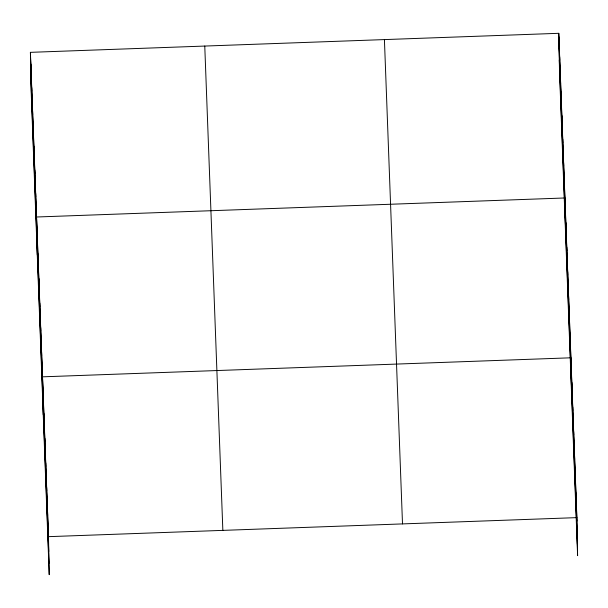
<?xml version="1.0" encoding="UTF-8"?>
<svg xmlns="http://www.w3.org/2000/svg" width="608" height="608" viewBox="0 0 608 608"><rect width="100%" height="100%" fill="white"/><g stroke="black" fill="none" stroke-linecap="round" stroke-linejoin="round"><path stroke-width="0.91" d="M30.4 52.341L48.488 536.659L49.218 574.689L31.13 90.372L30.4 52.341L558.782 33.311L576.87 517.628L577.6 555.659L559.512 71.341L558.782 33.311M48.488 536.659L576.87 517.628M558.851 36.784L576.939 521.102M559.071 48.192L577.152 532.502M559.292 59.941L577.38 544.259M384.416 39.588L402.504 523.906M204.767 46.056L222.855 530.374M30.468 55.814L48.556 540.132M30.689 67.222L48.769 551.532M30.909 78.972L48.997 563.289M576.407 505.332L576.475 508.805M575.951 493.035L576.019 496.508M575.495 480.746L575.556 484.219M575.031 468.449L575.1 471.922M574.575 456.152L574.644 459.625M574.112 443.863L574.18 447.336M573.656 431.566L573.724 435.039M573.2 419.269L573.26 422.742M572.736 406.98L572.804 410.453M572.28 394.683L572.348 398.156M571.816 382.386L571.885 385.86M571.36 370.097L571.429 373.57M571.634 395.838L570.904 357.8L42.522 376.831L43.252 414.869M570.441 345.504L570.509 348.977M569.985 333.214L570.046 336.688M569.521 320.918L569.59 324.391M569.065 308.621L569.134 312.094M568.602 296.332L568.67 299.805M568.146 284.035L568.214 287.508M567.69 271.738L567.75 275.211M567.226 259.449L567.294 262.922M566.77 247.152L566.838 250.625M566.306 234.855L566.375 238.336M565.85 222.566L565.919 226.039M565.394 210.269L565.455 213.742M565.66 236.01L564.931 197.972L36.548 217.003L37.278 255.041M564.49 186.215L564.558 189.688M564.057 174.45L564.118 177.924M563.616 162.693L563.684 166.166M563.175 150.928L563.244 154.402M562.734 139.164L562.803 142.637M562.294 127.406L562.362 130.88M561.86 115.642L561.921 119.115M561.42 103.877L561.488 107.358M560.979 92.12L561.047 95.593M560.538 80.355L560.606 83.828M560.097 68.598L560.166 72.071M559.664 56.833L559.725 60.306M559.223 45.068L559.292 48.541M48.024 524.362L48.093 527.835M47.568 512.065L47.637 515.538M47.112 499.776L47.173 503.249M46.649 487.479L46.717 490.952M46.193 475.182L46.261 478.656M45.729 462.893L45.798 466.366M45.273 450.596L45.342 454.07M44.817 438.3L44.878 441.773M44.354 426.01L44.422 429.484M43.898 413.714L43.966 417.187M43.434 401.417L43.502 404.89M42.978 389.128L43.046 392.601M42.058 364.534L42.127 368.007M41.602 352.245L41.663 355.718M41.139 339.948L41.207 343.421M40.683 327.651L40.751 331.124M40.219 315.362L40.288 318.835M39.763 303.065L39.832 306.538M39.307 290.768L39.368 294.249M38.844 278.479L38.912 281.952M38.388 266.182L38.456 269.656M37.924 253.886L37.992 257.366M37.468 241.596L37.536 245.07M37.012 229.3L37.073 232.773M36.108 205.246L36.176 208.719M35.674 193.481L35.735 196.954M35.234 181.724L35.302 185.197M34.793 169.959L34.861 173.432M34.352 158.194L34.42 161.667M33.911 146.437L33.98 149.91M33.478 134.672L33.539 138.145M33.037 122.907L33.106 126.388M32.596 111.15L32.665 114.623M32.156 99.385L32.224 102.858M31.715 87.628L31.783 91.101M31.282 75.863L31.342 79.336M30.841 64.098L30.909 67.572"/></g></svg>
